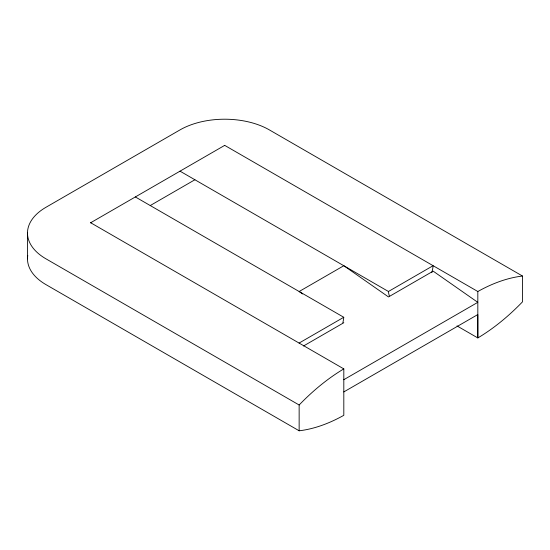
<?xml version="1.0" encoding="UTF-8"?>
<svg xmlns="http://www.w3.org/2000/svg" width="550" height="550" viewBox="0 0 550 550"><rect width="100%" height="100%" fill="white"/><g stroke="black" fill="none" stroke-linecap="round" stroke-linejoin="round"><path stroke-width="0.82" d="M91.025 222.537L90.681 222.736L91.025 222.942M457.009 325.923L477.826 337.941A177.464 102.458 -60 0 0 522.5 301.833L522.5 276.045A177.464 102.458 -60 0 0 477.826 291.514L224.696 145.372L90.674 222.743L343.812 368.892L343.812 415.312A177.464 102.458 -60 0 1 299.145 430.788L46.001 284.639A63.174 36.472 0 0 1 27.782 255.42M150.239 205.549L194.906 179.754M299.09 343.069L343.764 317.274L135.348 196.948M180.015 171.16L388.438 291.493L433.111 265.698A31.79 18.356 -60 0 1 431.846 272.553M303.538 345.984L343.812 322.726M343.784 379.713L477.799 302.342L433.159 271.15L388.486 296.938L343.812 265.726L299.145 291.514L302.631 293.954M343.784 391.937L477.799 314.566L477.826 337.941L477.826 291.514M224.338 145.571L224.696 145.372M522.5 276.045L269.363 129.896A63.174 36.472 0 0 0 180.015 129.896L46.001 207.268A63.174 36.472 0 0 0 46.001 258.851L299.145 404.999L299.145 430.788M27.5 233.056L27.5 258.851M389.345 295.893A31.79 18.356 -60 0 1 388.438 291.493M299.145 404.999A177.464 102.458 -60 0 1 343.812 368.892M343.764 317.274A31.79 18.356 -60 0 1 342.849 322.733"/></g></svg>
